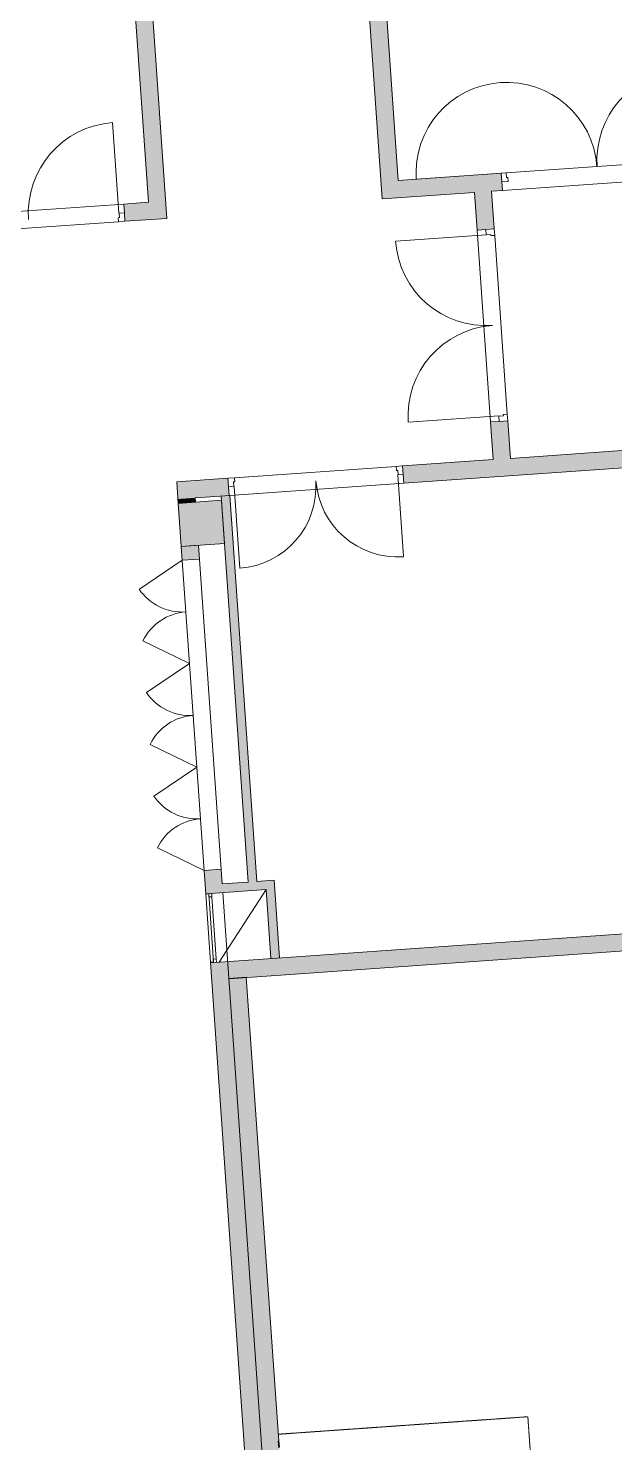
# Model space of a CAD drawing. Header units: millimetres. Extents: x 833941507 to 1669051331, y 817666127 to 1636299673.
# Drawn here: x 834401805 to 834408591, y 818033435 to 818049808 of the extents above; entities that cross this region are included whole.
import ezdxf

# ---------------------------------------------------------------- set-up
doc = ezdxf.new("R2010")
doc.units = ezdxf.units.MM
doc.header["$LTSCALE"] = 3
doc.linetypes.add('3A35X-MAGP-P-MP-B02A$0$Overhead', pattern=[1.8, 1.2, -0.6])
doc.linetypes.add('3A35X-MAGP-P-MP-B02B$0$Overhead', pattern=[1.8, 1.2, -0.6])
for name, color, linetype, lineweight in [('3A35X-MAGP-P-MP-B02A$0$A-010-M_LINE', 252, 'Continuous', 5), ('3A35X-MAGP-P-MP-B02A$0$A-200-M_WALL_INT', 252, 'Continuous', 9), ('3A35X-MAGP-P-MP-B02A$0$A-200-M_WALL_PAT', 252, 'Continuous', 9), ('3A35X-MAGP-P-MP-B02A$0$A-230-M_FLOOR', 252, 'Continuous', 18), ('3A35X-MAGP-P-MP-B02A$0$A-314-M_WINDOW', 252, 'Continuous', 5), ('3A35X-MAGP-P-MP-B02A$0$A-325-M_DOOR', 252, 'Continuous', 5), ('3A35X-MAGP-P-MP-B02A$0$A-770-ME_FFE_SA', 252, 'Continuous', 5), ('3A35X-MAGP-P-MP-B02A$0$S-280-M_COLUMN', 252, 'Continuous', 9), ('3A35X-MAGP-P-MP-B02A$0$Z-060-M_DETAIL', 252, 'Continuous', 5), ('3A35X-MAGP-P-MP-B02B$0$A-010-M_LINE', 252, 'Continuous', 5), ('3A35X-MAGP-P-MP-B02B$0$A-200-M_WALL_INT', 252, 'Continuous', 9), ('3A35X-MAGP-P-MP-B02B$0$A-200-M_WALL_PAT', 252, 'Continuous', 9), ('3A35X-MAGP-P-MP-B02B$0$A-230-M_FLOOR', 252, 'Continuous', 18), ('3A35X-MAGP-P-MP-B02B$0$A-314-M_WINDOW', 252, 'Continuous', 5), ('3A35X-MAGP-P-MP-B02B$0$A-325-M_DOOR', 252, 'Continuous', 5), ('3A35X-MAGP-P-MP-B02B$0$A-770-ME_FFE_SA', 252, 'Continuous', 5), ('3A35X-MAGP-P-MP-B02B$0$S-280-M_COLUMN', 252, 'Continuous', 9), ('3A35X-MAGP-P-MP-B02B$0$Z-060-M_DETAIL', 252, 'Continuous', 5), ('UAJ-23FLOR-h', 251, 'Continuous', 9)]:
    doc.layers.add(name, color=color, linetype=linetype, lineweight=lineweight)
doc.layers.add('UAJ-00XREF', color=7, linetype='Continuous')

# ---------------------------------------------------------------- blocks, each defined once
blk = doc.blocks.new('GBP-LTC-LB01')
at = {"layer": 'UAJ-23FLOR-h'}
h = blk.add_hatch(dxfattribs=at)
h.set_pattern_fill('EARTH,_O', color=256, scale=180, angle=45)
h.set_pattern_definition([(48.9989, (834576001.8, 818046085.3), (-112.727, 1612.5107), [1143, -1143]), (48.9989, (834575678.3, 818046366.6), (-112.727, 1612.5107), [1143, -1143]), (48.9989, (834575354.8, 818046647.8), (-112.727, 1612.5107), [1143, -1143]), (138.9989, (834575340.7, 818046849.3), (-1612.5107, -112.727), [1143, -1143]), (138.9989, (834575621.9, 818047172.8), (-1612.5107, -112.727), [1143, -1143]), (138.9989, (834575903.1, 818047496.3), (-1612.5107, -112.727), [1143, -1143])])
h.paths.add_polyline_path([(834572173, 818200349), (834310584, 818182062), (834331502, 817882832), (834364940, 817885169), (834473096, 818011284), (834480534, 818020120), (834485095, 818025710), (834491376, 818033619), (834497063, 818041013), (834493146, 818043679), (834512789, 818074029), (834518712, 818083675), (834526231, 818096325), (834534646, 818111073), (834545956, 818131981), (834557205, 818154199), (834564040, 818168497), (834570941, 818183576), (834578368, 818200696)])
h.paths.add_polyline_path([(834382131, 817956470), (834418269, 817958996), (834422062, 817963856), (834428403, 817964299), (834467239, 818010696), (834466445, 818021739), (834476098, 818035709), (834485267, 818048983), (834487015, 818051460), (834497268, 818067303), (834492893, 818129890), (834448057, 818126756), (834416897, 818105052), (834382061, 818080789), (834386167, 818022059), (834377588, 818021459)], flags=16)
edge = h.paths.add_edge_path(flags=16)
edge.add_line((834540292, 818142076), (834533466, 818141614))
edge.add_line((834533466, 818141614), (834523258, 818143863))
edge.add_line((834523258, 818143863), (834525897, 818155839))
edge.add_arc((834558382, 818267025), 115835, 237.2184, 253.71313, ccw=False)
edge.add_line((834495665, 818169638), (834498268, 818132357))
edge.add_line((834498268, 818132357), (834496346, 818130135))
edge.add_line((834496346, 818130135), (834492880, 818129893))
edge.add_line((834492880, 818129893), (834494230, 818110588))
edge.add_line((834494230, 818110588), (834496326, 818110708))
edge.add_line((834496326, 818110708), (834498420, 818080754))
edge.add_line((834498420, 818080754), (834498046, 818080727))
edge.add_line((834498046, 818080727), (834498255, 818077746))
edge.add_line((834498255, 818077746), (834503061, 818078082))
edge.add_line((834503061, 818078082), (834504980, 818081212))
edge.add_line((834504980, 818081212), (834509429, 818088471))
edge.add_line((834509429, 818088471), (834515217, 818097914))
edge.add_line((834515217, 818097914), (834526067, 818116416))
edge.add_line((834526067, 818116416), (834532489, 818127889))
edge.add_line((834532489, 818127889), (834534831, 818132146))
edge.add_line((834534831, 818132146), (834540292, 818142076))
h = blk.add_hatch(dxfattribs=at)
h.set_pattern_fill('EARTH,_O', color=256, scale=180, angle=45)
h.set_pattern_definition([(45.0000001, (-1082349.7, 54794.9), (-3e-06, 1616.4461018), [1143, -1143]), (45.0000001, (-1082652.8, 55098), (-3e-06, 1616.4461018), [1143, -1143]), (45.0000001, (-1082955.9, 55401.1), (-3e-06, 1616.4461018), [1143, -1143]), (135.0000001, (-1082955.9, 55603.1), (-1616.4461018, -3e-06), [1143, -1143]), (135.0000001, (-1082652.8, 55906.2), (-1616.4461018, -3e-06), [1143, -1143]), (135.0000001, (-1082349.7, 56209.3), (-1616.4461018, -3e-06), [1143, -1143])])
h.paths.add_polyline_path([(834669469, 818015499), (834651081, 818014214), (834651091, 818014066), (834669480, 818015352)], flags=16)
edge = h.paths.add_edge_path()
edge.add_arc((834611764, 818123015), 22001, 94.0007, 118.6887)
edge.add_line((834601202, 818142316), (834593918, 818141228))
edge.add_arc((834611768, 818123014), 25503, 93.9972, 134.4213, ccw=False)
edge.add_line((834609991, 818148455), (834618164, 818149026))
edge.add_line((834618164, 818149026), (834618408, 818145535))
edge.add_line((834618408, 818145535), (834616365, 818145392))
edge.add_line((834616365, 818145392), (834616609, 818141901))
edge.add_line((834616609, 818141901), (834611622, 818141552))
edge.add_line((834611622, 818141552), (834611378, 818145043))
edge.add_line((834611378, 818145043), (834610229, 818144963))
h.paths.add_polyline_path([(834673233, 818197366), (834607546, 818192774), (834599172, 818174435), (834588349, 818152375), (834578622, 818133891), (834568418, 818115665), (834556457, 818095618), (834546606, 818080042), (834532219, 818058624), (834523692, 818046596), (834515684, 818035708), (834508244, 818025930), (834500656, 818016266), (834489787, 818002934), (834483448, 817995421), (834478638, 817989842), (834458454, 817967379), (834441506, 817949096), (834383076, 817886437), (834482027, 817893355), (834551919, 817920009), (834634905, 817930637), (834634023, 817939309), (834633770, 817941796), (834633578, 817943687), (834508697, 817930984), (834507053, 817930191), (834506409, 817939427), (834507657, 817945567), (834503417, 818006767), (834503064, 818011763), (834514053, 818025792), (834520785, 818034889), (834526319, 818042437), (834532382, 818050706), (834536346, 818056473), (834542258, 818065226), (834550406, 818077287), (834561579, 818095002), (834574523, 818117080), (834587769, 818140310), (834609774, 818143595), (834610002, 818140336), (834634253, 818142031), (834636807, 818105492), (834642791, 818105914), (834646279, 818056033), (834640293, 818055614), (834643382, 818011425), (834641138, 818011268), (834645776, 817944928), (834639048, 817944244), (834640362, 817931328), (834651070, 817932707), (834650588, 817936476), (834685106, 817940897), (834685588, 817937128), (834691374, 817937869)])
blk = doc.blocks.new('3A35X-MAGP-P-MP-B02A')
at = {"layer": '3A35X-MAGP-P-MP-B02A$0$A-200-M_WALL_PAT'}
for points in [[(28535, 126556), (28590, 126556), (28590, 134956), (28390, 134956), (28390, 126556), (28490, 126556)], [(31290, 126606), (31290, 134956), (31090, 134956), (31090, 126606)], [(28490, 123256), (28690, 123256), (28690, 123306), (28490, 123306)], [(29090, 118826), (29090, 123306), (28990, 123306), (28990, 118826)], [(29190, 118726), (29190, 118826), (28690, 118826), (28690, 118726), (29090, 118726)], [(29190, 117926), (29290, 117926), (29290, 118826), (29190, 118826), (29190, 118726)], [(28890, 117726), (33450, 117726), (33450, 117926), (28690, 117926), (28690, 117728), (28890, 117728)], [(28690, 106956), (28890, 106956), (28890, 111795), (28885, 111795), (28885, 111871), (28890, 111871), (28890, 112270), (28885, 112270), (28885, 112346), (28890, 112346), (28890, 117728), (28690, 117726), (28690, 109956)]]:
    blk.add_hatch(color=256, dxfattribs=at).paths.add_polyline_path(points, flags=0)
h = blk.add_hatch(color=256, dxfattribs=at)
h.paths.add_polyline_path([(28386, 126556), (28390, 126556), (28390, 126756), (28103, 126756), (28103, 126556)], flags=0)
h.paths.add_polyline_path([(25490, 126556), (25877, 126556), (25877, 126756), (25490, 126756), (25490, 126656)], flags=0)
h = blk.add_hatch(color=256, dxfattribs=at)
h.paths.add_polyline_path([(31290, 126606), (32484, 126606), (32484, 126806), (31290, 126806)], flags=0)
h.paths.add_polyline_path([(34710, 126606), (36600, 126606), (36600, 126806), (34710, 126806), (34710, 126706)], flags=0)
h = blk.add_hatch(color=256, dxfattribs=at)
h.paths.add_polyline_path([(32360, 123506), (32360, 123943), (32160, 123943), (32160, 123506)], flags=0)
h.paths.add_polyline_path([(32189, 126169), (32360, 126169), (32360, 126606), (32160, 126606), (32160, 126169)], flags=0)
h = blk.add_hatch(color=256, dxfattribs=at)
h.paths.add_polyline_path([(28590, 123306), (29084, 123306), (29084, 123506), (28490, 123506), (28490, 123306)], flags=0)
h.paths.add_polyline_path([(34025, 123306), (34025, 123506), (31110, 123506), (31110, 123306), (33825, 123306)], flags=0)
h.paths.add_polyline_path([(35725, 123306), (35725, 123506), (35525, 123506), (35525, 123306)], flags=0)
h = blk.add_hatch(color=256, dxfattribs=at)
h.paths.add_polyline_path([(28690, 110156), (28690, 117926), (28490, 117926), (28490, 110156)], flags=0)
h.paths.add_polyline_path([(28690, 118726), (28690, 118996), (28490, 118996), (28490, 118726)], flags=0)
h.paths.add_polyline_path([(28690, 122596), (28690, 122756), (28490, 122756), (28490, 122596)], flags=0)
at = {"layer": '3A35X-MAGP-P-MP-B02A$0$S-280-M_COLUMN', "lineweight": 5}
blk.add_hatch(color=256, dxfattribs=at).paths.add_polyline_path([(28490, 122756), (28990, 122756), (28990, 123256), (28490, 123256)], flags=0)
at = {"layer": '3A35X-MAGP-P-MP-B02A$0$A-010-M_LINE', "linetype": '3A35X-MAGP-P-MP-B02A$0$Overhead'}
for p in [(28890, 112426), (31785, 107626)]:
    blk.add_line(p, (31785, 112426), dxfattribs=at)
at = {"layer": '3A35X-MAGP-P-MP-B02A$0$A-200-M_WALL_INT'}
for p, q in [((28390, 135156), (28390, 126756)), ((31290, 126806), (31290, 135156)), ((28590, 126556), (28590, 134956)), ((31090, 134956), (31090, 126606)), ((28390, 126756), (28103, 126756)), ((28103, 126756), (28103, 126656)), ((32484, 126806), (31290, 126806)), ((31090, 126606), (32160, 126606)), ((32160, 126606), (32160, 126169)), ((32360, 126606), (32484, 126606)), ((32360, 126169), (32360, 126606)), ((32484, 126606), (32484, 126706)), ((28103, 126556), (28590, 126556)), ((32160, 126169), (32260, 126169)), ((32260, 123943), (32160, 123943)), ((32160, 123943), (32160, 123506)), ((32360, 123506), (32360, 123943)), ((29084, 123506), (28490, 123506)), ((28490, 123506), (28490, 123256)), ((32160, 123506), (31110, 123506)), ((35725, 123506), (32360, 123506)), ((29090, 123306), (28690, 123306)), ((28690, 123256), (28690, 123306)), ((28990, 123306), (28990, 118826)), ((29084, 123306), (29084, 123406)), ((29090, 118826), (29090, 123306)), ((31110, 123406), (31110, 123306)), ((31110, 123306), (33825, 123306)), ((28490, 123256), (28690, 123256)), ((28690, 122756), (28490, 122756)), ((28490, 118721), (28490, 122756)), ((28690, 122756), (28690, 118826)), ((28490, 122596), (28690, 122596)), ((28690, 118996), (28490, 118996)), ((28490, 118726), (29190, 118726)), ((28990, 118826), (28690, 118826)), ((28690, 106956), (28690, 118726)), ((29290, 118826), (29090, 118826)), ((29190, 118726), (29190, 117926)), ((29290, 117926), (29290, 118826)), ((28490, 117931), (28490, 110156)), ((33450, 117926), (28490, 117926)), ((28890, 117728), (28690, 117728)), ((28690, 117726), (33450, 117726)), ((28890, 112346), (28890, 117728))]:
    blk.add_line(p, q, dxfattribs=at)
at = {"layer": '3A35X-MAGP-P-MP-B02A$0$A-230-M_FLOOR'}
for p, q in [((25877, 126756), (28103, 126756)), ((32544, 126806), (34650, 126806)), ((34710, 126606), (32484, 126606)), ((28028, 126556), (25952, 126556)), ((32160, 123943), (32160, 126169)), ((32360, 126094), (32360, 124018)), ((29159, 123506), (31035, 123506)), ((31110, 123306), (29090, 123306))]:
    blk.add_line(p, q, dxfattribs=at)
at = {"layer": '3A35X-MAGP-P-MP-B02A$0$A-314-M_WINDOW', "lineweight": 18}
for p, q in [((28490, 118721), (28525, 118721)), ((28490, 117931), (28490, 118721)), ((28525, 118686), (28525, 118726)), ((28525, 118721), (28525, 117931)), ((28560, 118726), (28560, 118686)), ((28560, 118686), (28525, 118686)), ((28525, 117931), (28490, 117931)), ((28525, 117966), (28560, 117966)), ((28525, 117926), (28525, 117966)), ((28560, 117966), (28560, 117926))]:
    blk.add_line(p, q, dxfattribs=at)
at = {"layer": '3A35X-MAGP-P-MP-B02A$0$A-314-M_WINDOW'}
blk.add_line((28560, 117966), (28560, 118686), dxfattribs=at)
at = {"layer": '3A35X-MAGP-P-MP-B02A$0$A-325-M_DOOR'}
for p, q in [((28040, 126656), (28040, 127705)), ((32547, 126806), (31499, 126806)), ((32260, 126106), (31212, 126106)), ((32260, 124006), (31212, 124006)), ((29147, 123406), (29147, 122458)), ((31047, 123406), (31047, 122458)), ((28490, 122596), (27971, 122296)), ((28490, 121396), (27971, 121696)), ((28490, 121396), (27971, 121096)), ((28490, 120196), (27971, 120496)), ((28490, 120196), (27971, 119896)), ((28490, 118996), (27971, 119296))]:
    blk.add_line(p, q, dxfattribs=at)
at = {"layer": '3A35X-MAGP-P-MP-B02A$0$A-325-M_DOOR', "lineweight": 9}
for p, q in [((32484, 126806), (32544, 126806)), ((32484, 126706), (32484, 126806)), ((32544, 126806), (32544, 126753)), ((32544, 126753), (32559, 126753)), ((32559, 126753), (32559, 126706)), ((28028, 126556), (28028, 126603)), ((28028, 126603), (28043, 126603)), ((28043, 126656), (28103, 126656)), ((28043, 126603), (28043, 126656)), ((28103, 126656), (28103, 126556)), ((32559, 126706), (32484, 126706)), ((28103, 126556), (28028, 126556)), ((32260, 126169), (32360, 126169)), ((32260, 126109), (32260, 126169)), ((32313, 126109), (32260, 126109)), ((32313, 126094), (32313, 126109)), ((32360, 126094), (32313, 126094)), ((32360, 126169), (32360, 126094)), ((32260, 124003), (32313, 124003)), ((32260, 123943), (32260, 124003)), ((32360, 123943), (32260, 123943)), ((32313, 124003), (32313, 124018)), ((32313, 124018), (32360, 124018)), ((32360, 124018), (32360, 123943)), ((29159, 123506), (29084, 123506)), ((29084, 123506), (29084, 123406)), ((29144, 123406), (29144, 123459)), ((29144, 123459), (29159, 123459)), ((29159, 123459), (29159, 123506)), ((31110, 123506), (31035, 123506)), ((31035, 123506), (31035, 123459)), ((31035, 123459), (31050, 123459)), ((31050, 123459), (31050, 123406)), ((31110, 123406), (31110, 123506)), ((29084, 123406), (29144, 123406)), ((31050, 123406), (31110, 123406))]:
    blk.add_line(p, q, dxfattribs=at)
at = {"layer": '3A35X-MAGP-P-MP-B02A$0$A-325-M_DOOR'}
for centre, radius, start, end in [((32547, 126806), 1048, 0, 180), ((34647, 126806), 1049, 0, 180), ((28040, 126656), 1049, 90, 180), ((32260, 126106), 1049, 180, 270), ((32260, 124006), 1049, 90, 180), ((29147, 123406), 949, 270, 0), ((31047, 123406), 949, 180, 270), ((28490, 122596), 600, 210, 270), ((28490, 121396), 600, 90, 150), ((28490, 121396), 600, 210, 270), ((28490, 120196), 600, 90, 150), ((28490, 120196), 600, 210, 270), ((28490, 118996), 600, 90, 150)]:
    blk.add_arc(centre, radius, start, end, dxfattribs=at)
at = {"layer": '3A35X-MAGP-P-MP-B02A$0$A-770-ME_FFE_SA'}
for p, q in [((28892, 112346), (28885, 112346)), ((28885, 112346), (28885, 112270)), ((28892, 112276), (28892, 112346))]:
    blk.add_line(p, q, dxfattribs=at)
at = {"layer": '3A35X-MAGP-P-MP-B02A$0$S-280-M_COLUMN', "lineweight": 13}
for p, q in [((28490, 123256), (28490, 122756)), ((28990, 123256), (28490, 123256)), ((28990, 122756), (28990, 123256)), ((28490, 122756), (28990, 122756))]:
    blk.add_line(p, q, dxfattribs=at)
at = {"layer": '3A35X-MAGP-P-MP-B02A$0$Z-060-M_DETAIL'}
blk.add_line((28590, 117926), (29190, 118726), dxfattribs=at)
blk = doc.blocks.new('3A35X-MAGP-P-MP-B02B')
at = {"layer": '3A35X-MAGP-P-MP-B02B$0$A-200-M_WALL_PAT'}
for points in [[(28490, 126556), (28590, 126556), (28590, 134956), (28390, 134956), (28390, 126556)], [(31090, 126606), (31290, 126606), (31290, 134956), (31090, 134956), (31090, 126658)], [(28592, 123256), (28690, 123256), (28690, 123306), (28490, 123306), (28490, 123256), (28590, 123256)], [(29090, 118826), (29090, 123306), (28990, 123306), (28990, 118826)], [(29190, 118726), (29190, 118826), (28690, 118826), (28690, 118726), (29090, 118726)], [(29190, 117926), (29290, 117926), (29290, 118826), (29190, 118826), (29190, 118726)], [(29290, 117726), (33450, 117726), (33450, 117926), (28690, 117926), (28690, 117728), (29090, 117726)], [(28690, 106956), (28890, 106956), (28890, 111795), (28885, 111795), (28885, 111871), (28890, 111871), (28890, 112270), (28885, 112270), (28885, 112346), (28890, 112346), (28890, 117728), (28690, 117726), (28690, 109956)]]:
    blk.add_hatch(color=256, dxfattribs=at).paths.add_polyline_path(points, flags=0)
h = blk.add_hatch(color=256, dxfattribs=at)
h.paths.add_polyline_path([(25877, 126556), (25877, 126756), (25490, 126756), (25490, 126556)], flags=0)
h.paths.add_polyline_path([(28386, 126556), (28390, 126556), (28390, 126756), (28103, 126756), (28103, 126556)], flags=0)
h = blk.add_hatch(color=256, dxfattribs=at)
h.paths.add_polyline_path([(31920, 126606), (32484, 126606), (32484, 126806), (31290, 126806), (31290, 126606), (31295, 126606)], flags=0)
h.paths.add_polyline_path([(35374, 126606), (36600, 126606), (36600, 126806), (34710, 126806), (34710, 126606)], flags=0)
h = blk.add_hatch(color=256, dxfattribs=at)
h.paths.add_polyline_path([(32360, 123506), (32360, 123943), (32160, 123943), (32160, 123506)], flags=0)
h.paths.add_polyline_path([(32260, 126169), (32360, 126169), (32360, 126606), (32160, 126606), (32160, 126169), (32189, 126169)], flags=0)
h = blk.add_hatch(color=256, dxfattribs=at)
h.paths.add_polyline_path([(28590, 123306), (29084, 123306), (29084, 123506), (28490, 123506), (28490, 123306)], flags=0)
h.paths.add_polyline_path([(35525, 123306), (35725, 123306), (35725, 123506), (35525, 123506)], flags=0)
h.paths.add_polyline_path([(32607, 123306), (34025, 123306), (34025, 123506), (31110, 123506), (31110, 123306), (32360, 123306)], flags=0)
h = blk.add_hatch(color=256, dxfattribs=at)
h.paths.add_polyline_path([(28690, 110156), (28690, 117926), (28490, 117926), (28490, 110156)], flags=0)
h.paths.add_polyline_path([(28490, 118726), (28690, 118726), (28690, 118996), (28490, 118996), (28490, 118988)], flags=0)
h.paths.add_polyline_path([(28690, 122596), (28690, 122756), (28490, 122756), (28490, 122596), (28590, 122596)], flags=0)
at = {"layer": '3A35X-MAGP-P-MP-B02B$0$S-280-M_COLUMN', "lineweight": 5}
blk.add_hatch(color=256, dxfattribs=at).paths.add_polyline_path([(28490, 122756), (28990, 122756), (28990, 123256), (28490, 123256)], flags=0)
at = {"layer": '3A35X-MAGP-P-MP-B02B$0$A-010-M_LINE', "linetype": '3A35X-MAGP-P-MP-B02B$0$Overhead'}
for p in [(28890, 112426), (31785, 107626)]:
    blk.add_line(p, (31785, 112426), dxfattribs=at)
at = {"layer": '3A35X-MAGP-P-MP-B02B$0$A-200-M_WALL_INT'}
for p, q in [((28390, 135156), (28390, 126756)), ((31290, 126806), (31290, 135156)), ((28590, 126556), (28590, 134956)), ((31090, 134956), (31090, 126606)), ((28390, 126756), (28103, 126756)), ((28103, 126756), (28103, 126656)), ((32484, 126806), (31290, 126806)), ((31090, 126606), (32160, 126606)), ((32160, 126606), (32160, 126169)), ((32360, 126606), (32484, 126606)), ((32360, 126169), (32360, 126606)), ((32484, 126606), (32484, 126706)), ((28103, 126556), (28590, 126556)), ((32160, 126169), (32260, 126169)), ((32260, 123943), (32160, 123943)), ((32160, 123943), (32160, 123506)), ((32360, 123506), (32360, 123943)), ((29084, 123506), (28490, 123506)), ((28490, 123506), (28490, 123256)), ((32160, 123506), (31110, 123506)), ((35725, 123506), (32360, 123506)), ((29090, 123306), (28690, 123306)), ((28690, 123256), (28690, 123306)), ((28990, 123306), (28990, 118826)), ((29084, 123306), (29084, 123406)), ((29090, 118826), (29090, 123306)), ((31110, 123406), (31110, 123306)), ((31110, 123306), (33825, 123306)), ((28490, 123256), (28690, 123256)), ((28690, 122756), (28490, 122756)), ((28490, 118721), (28490, 122756)), ((28690, 122756), (28690, 118826)), ((28490, 122596), (28690, 122596)), ((28690, 118996), (28490, 118996)), ((28490, 118726), (29190, 118726)), ((28990, 118826), (28690, 118826)), ((28690, 106956), (28690, 118726)), ((29290, 118826), (29090, 118826)), ((29190, 118726), (29190, 117926)), ((29290, 117926), (29290, 118826)), ((28490, 117931), (28490, 110156)), ((33450, 117926), (28490, 117926)), ((28890, 117728), (28690, 117728)), ((28690, 117726), (33450, 117726)), ((28890, 112346), (28890, 117728))]:
    blk.add_line(p, q, dxfattribs=at)
at = {"layer": '3A35X-MAGP-P-MP-B02B$0$A-230-M_FLOOR'}
for p, q in [((25877, 126756), (28103, 126756)), ((32544, 126806), (34650, 126806)), ((34710, 126606), (32484, 126606)), ((28028, 126556), (25952, 126556)), ((32160, 123943), (32160, 126169)), ((32360, 126094), (32360, 124018)), ((29159, 123506), (31035, 123506)), ((31110, 123306), (29090, 123306))]:
    blk.add_line(p, q, dxfattribs=at)
at = {"layer": '3A35X-MAGP-P-MP-B02B$0$A-314-M_WINDOW', "lineweight": 18}
for p, q in [((28490, 118721), (28525, 118721)), ((28490, 117931), (28490, 118721)), ((28525, 118686), (28525, 118726)), ((28525, 118721), (28525, 117931)), ((28560, 118726), (28560, 118686)), ((28560, 118686), (28525, 118686)), ((28525, 117931), (28490, 117931)), ((28525, 117966), (28560, 117966)), ((28525, 117926), (28525, 117966)), ((28560, 117966), (28560, 117926))]:
    blk.add_line(p, q, dxfattribs=at)
at = {"layer": '3A35X-MAGP-P-MP-B02B$0$A-314-M_WINDOW'}
blk.add_line((28560, 117966), (28560, 118686), dxfattribs=at)
at = {"layer": '3A35X-MAGP-P-MP-B02B$0$A-325-M_DOOR'}
for p, q in [((28040, 126656), (28040, 127705)), ((32547, 126806), (31499, 126806)), ((32260, 126106), (31212, 126106)), ((32260, 124006), (31212, 124006)), ((29147, 123406), (29147, 122458)), ((31047, 123406), (31047, 122458)), ((28490, 122596), (27971, 122296)), ((28490, 121396), (27971, 121696)), ((28490, 121396), (27971, 121096)), ((28490, 120196), (27971, 120496)), ((28490, 120196), (27971, 119896)), ((28490, 118996), (27971, 119296))]:
    blk.add_line(p, q, dxfattribs=at)
at = {"layer": '3A35X-MAGP-P-MP-B02B$0$A-325-M_DOOR', "lineweight": 9}
for p, q in [((32484, 126806), (32544, 126806)), ((32484, 126706), (32484, 126806)), ((32544, 126806), (32544, 126753)), ((32544, 126753), (32559, 126753)), ((32559, 126753), (32559, 126706)), ((28028, 126556), (28028, 126603)), ((28028, 126603), (28043, 126603)), ((28043, 126656), (28103, 126656)), ((28043, 126603), (28043, 126656)), ((28103, 126656), (28103, 126556)), ((32559, 126706), (32484, 126706)), ((28103, 126556), (28028, 126556)), ((32260, 126169), (32360, 126169)), ((32260, 126109), (32260, 126169)), ((32313, 126109), (32260, 126109)), ((32313, 126094), (32313, 126109)), ((32360, 126094), (32313, 126094)), ((32360, 126169), (32360, 126094)), ((32260, 124003), (32313, 124003)), ((32260, 123943), (32260, 124003)), ((32360, 123943), (32260, 123943)), ((32313, 124003), (32313, 124018)), ((32313, 124018), (32360, 124018)), ((32360, 124018), (32360, 123943)), ((29159, 123506), (29084, 123506)), ((29084, 123506), (29084, 123406)), ((29144, 123406), (29144, 123459)), ((29144, 123459), (29159, 123459)), ((29159, 123459), (29159, 123506)), ((31110, 123506), (31035, 123506)), ((31035, 123506), (31035, 123459)), ((31035, 123459), (31050, 123459)), ((31050, 123459), (31050, 123406)), ((31110, 123406), (31110, 123506)), ((29084, 123406), (29144, 123406)), ((31050, 123406), (31110, 123406))]:
    blk.add_line(p, q, dxfattribs=at)
at = {"layer": '3A35X-MAGP-P-MP-B02B$0$A-325-M_DOOR'}
for centre, radius, start, end in [((32547, 126806), 1048, 0, 180), ((34647, 126806), 1049, 0, 180), ((28040, 126656), 1049, 90, 180), ((32260, 126106), 1049, 180, 270), ((32260, 124006), 1049, 90, 180), ((29147, 123406), 949, 270, 0), ((31047, 123406), 949, 180, 270), ((28490, 122596), 600, 210, 270), ((28490, 121396), 600, 90, 150), ((28490, 121396), 600, 210, 270), ((28490, 120196), 600, 90, 150), ((28490, 120196), 600, 210, 270), ((28490, 118996), 600, 90, 150)]:
    blk.add_arc(centre, radius, start, end, dxfattribs=at)
at = {"layer": '3A35X-MAGP-P-MP-B02B$0$A-770-ME_FFE_SA'}
for p, q in [((28892, 112346), (28885, 112346)), ((28885, 112346), (28885, 112270)), ((28892, 112276), (28892, 112346))]:
    blk.add_line(p, q, dxfattribs=at)
at = {"layer": '3A35X-MAGP-P-MP-B02B$0$S-280-M_COLUMN', "lineweight": 13}
for p, q in [((28490, 123256), (28490, 122756)), ((28990, 123256), (28490, 123256)), ((28990, 122756), (28990, 123256)), ((28490, 122756), (28990, 122756))]:
    blk.add_line(p, q, dxfattribs=at)
at = {"layer": '3A35X-MAGP-P-MP-B02B$0$Z-060-M_DETAIL'}
blk.add_line((28590, 117926), (29190, 118726), dxfattribs=at)

msp = doc.modelspace()

# ---------------------------------------------------------------- block references
msp.add_blockref('GBP-LTC-LB01', (0, 0))
at = {"layer": 'UAJ-00XREF', "rotation": 4.012827991232881}
for name in ['3A35X-MAGP-P-MP-B02B', '3A35X-MAGP-P-MP-B02A']:
    msp.add_blockref(name, (834383746, 817919361), dxfattribs=at)

doc.saveas('drawing.dxf')
